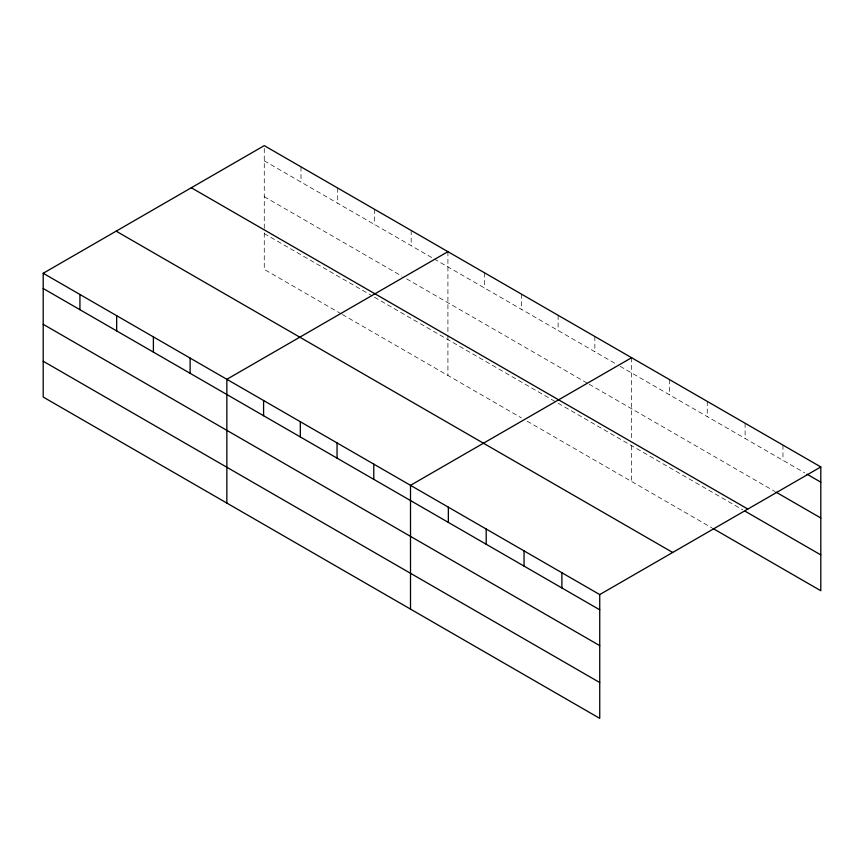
<?xml version="1.0" encoding="UTF-8"?>
<svg xmlns="http://www.w3.org/2000/svg" width="864" height="864" viewBox="0 0 864 864"><rect width="100%" height="100%" fill="white"/><g stroke="black" fill="none" stroke-linecap="round" stroke-linejoin="round"><path stroke-width="0.65" stroke-dasharray="4.32 3.24" d="M264.265 228.323L264.265 145.638M264.265 160.855L433.004 258.271M434.149 258.93L615.514 363.636M620.104 366.293L804.74 472.9M264.265 196.679L402.008 276.21M406.598 278.856L587.963 383.562M589.108 384.221L774.932 491.508M264.265 233.593L372.168 295.888M374.458 297.216L555.822 401.922M558.122 403.24L742.813 509.879M341.172 313.816L264.265 269.417L264.265 229.64M342.317 314.485L521.381 417.863M527.126 421.178L711.85 527.828M782.957 445.1L782.957 460.318M745.114 423.252L745.114 438.469M707.27 401.404L707.27 416.621M669.427 379.555L669.427 394.772M631.584 357.707L631.584 439.063M631.584 445.662L631.584 481.486M594.853 336.496L594.853 351.713M558.122 315.284L558.122 330.502M521.381 294.084L521.381 309.301M484.65 272.873L484.65 288.09M447.919 251.672L447.919 334.357M447.919 335.675L447.919 375.451M411.188 230.461L411.188 245.678M374.458 209.261L374.458 224.478M337.727 188.05L337.727 203.267M300.996 166.838L300.996 182.056"/><path stroke-width="1.3" d="M713.005 528.498L820.8 590.728L820.8 466.949L264.265 145.638L43.2 273.272L43.2 397.051L599.735 718.362L599.735 594.583L43.2 273.272M447.919 251.672L226.854 379.307L226.854 503.086M631.584 357.707L410.508 485.33L410.508 609.12M599.735 594.583L820.8 466.949M807.041 474.217L820.8 482.166M776.077 492.167L820.8 517.99M191.311 187.758L747.846 509.069M745.114 511.207L820.8 554.904M116.154 231.152L672.689 552.463M43.2 288.49L599.735 609.8M43.2 324.313L599.735 645.624M43.2 361.228L599.735 682.538M561.892 572.735L561.892 587.952M524.048 550.886L524.048 566.104M486.194 529.038L486.194 544.255M448.351 507.179L448.351 522.396M373.777 464.13L373.777 479.347M337.046 442.919L337.046 458.136M300.316 421.718L300.316 436.936M263.585 400.507L263.585 415.724M190.123 358.096L190.123 373.313M153.392 336.884L153.392 352.102M116.662 315.684L116.662 330.901M79.931 294.473L79.931 309.69"/></g></svg>
